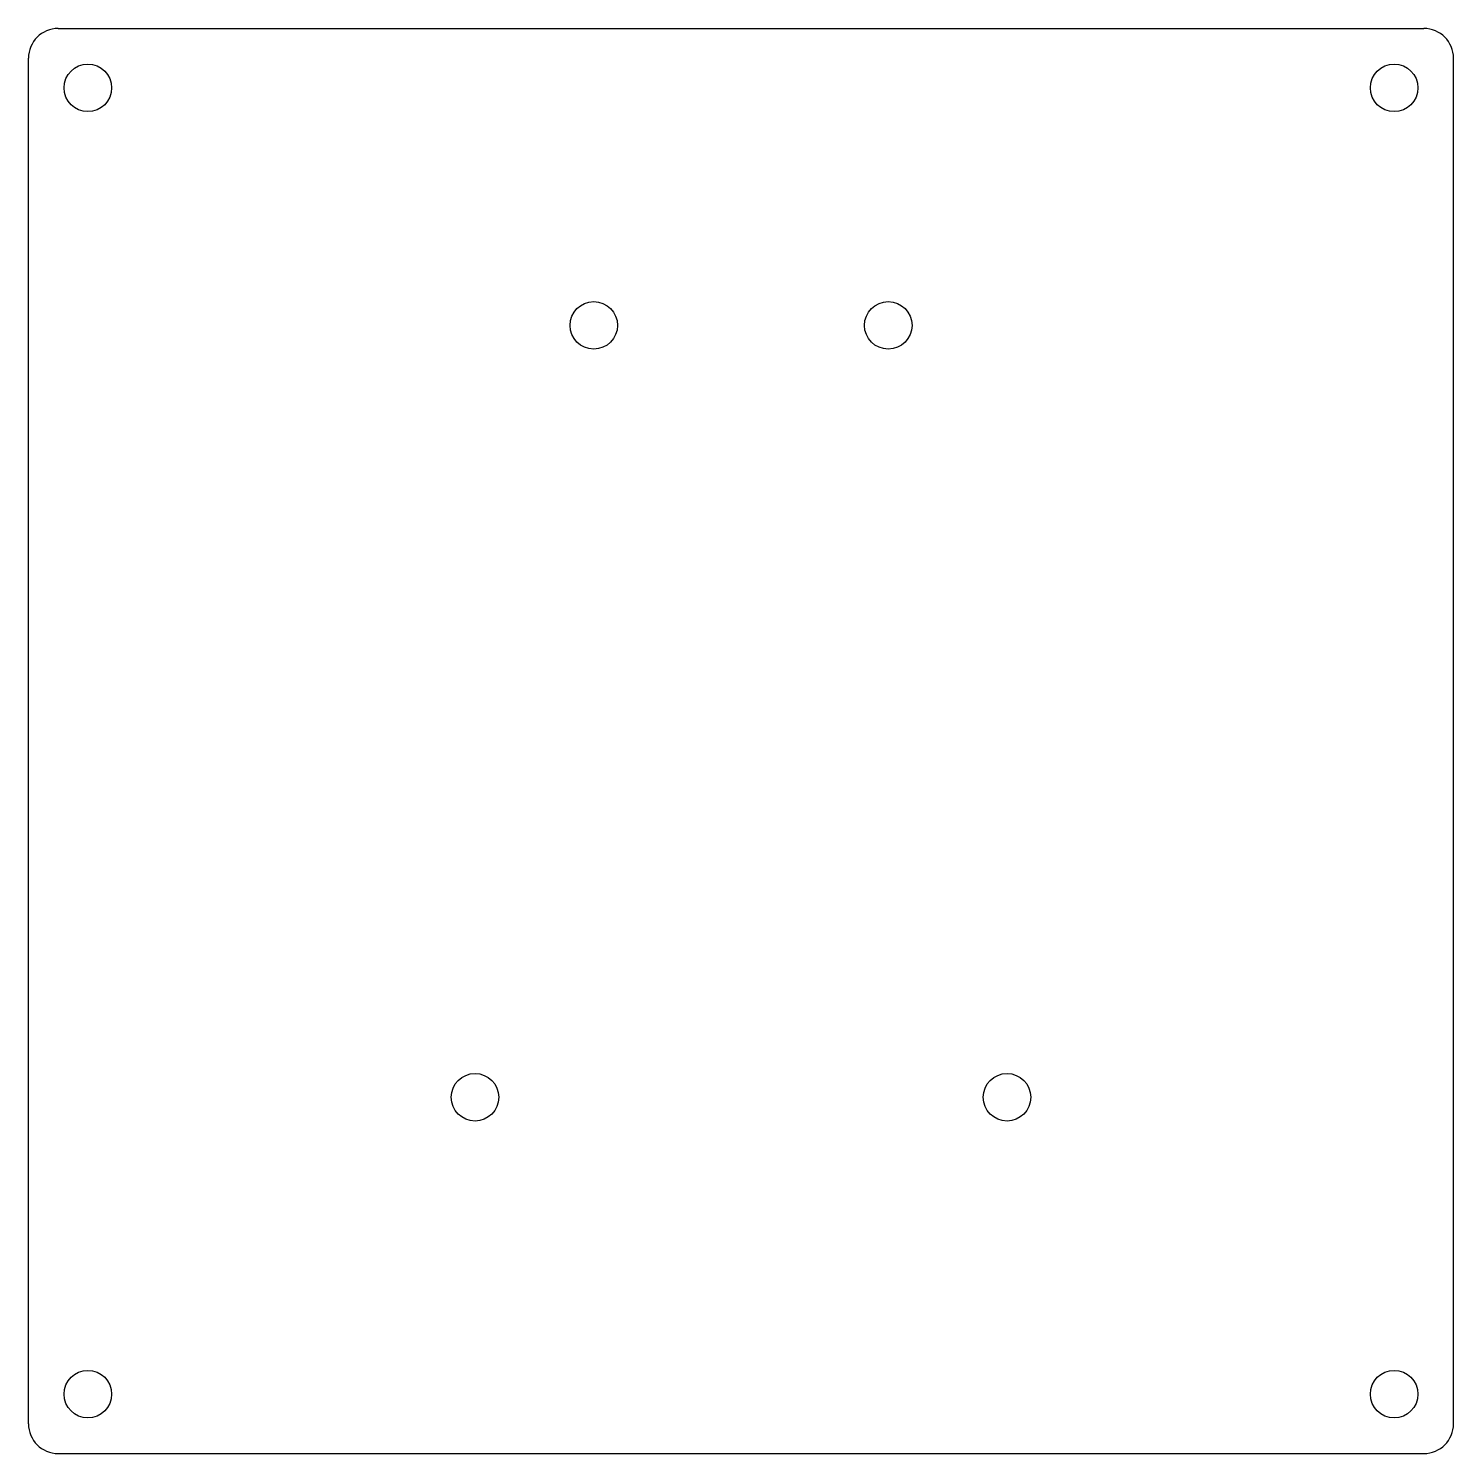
# Model space of a CAD drawing. Header units: inches. Extents: x -6 to 6, y -6 to 6.
import ezdxf

# ---------------------------------------------------------------- set-up
doc = ezdxf.new("R2010")
doc.units = ezdxf.units.IN
doc.header["$MEASUREMENT"] = 0

msp = doc.modelspace()

# ---------------------------------------------------------------- linework, layer by layer
at = {"color": 7, "linetype": 'Continuous', "lineweight": 25}
for p, q in [((-5.75, 6), (5.75, 6)), ((-6, -5.75), (-6, 5.75)), ((6, -5.75), (6, 5.75)), ((-5.75, -6), (5.75, -6))]:
    msp.add_line(p, q, dxfattribs=at)
for centre in [(-5.5, 5.5), (5.5, 5.5), (-1.24, 3.5), (1.24, 3.5), (-2.24, -3), (2.24, -3), (-5.5, -5.5), (5.5, -5.5)]:
    msp.add_circle(centre, 0.2, dxfattribs=at)
for centre, start, end in [((-5.75, 5.75), 90, 180), ((5.75, 5.75), 0, 90), ((-5.75, -5.75), 180, 270), ((5.75, -5.75), 270, 0)]:
    msp.add_arc(centre, 0.25, start, end, dxfattribs=at)

doc.saveas('drawing.dxf')
